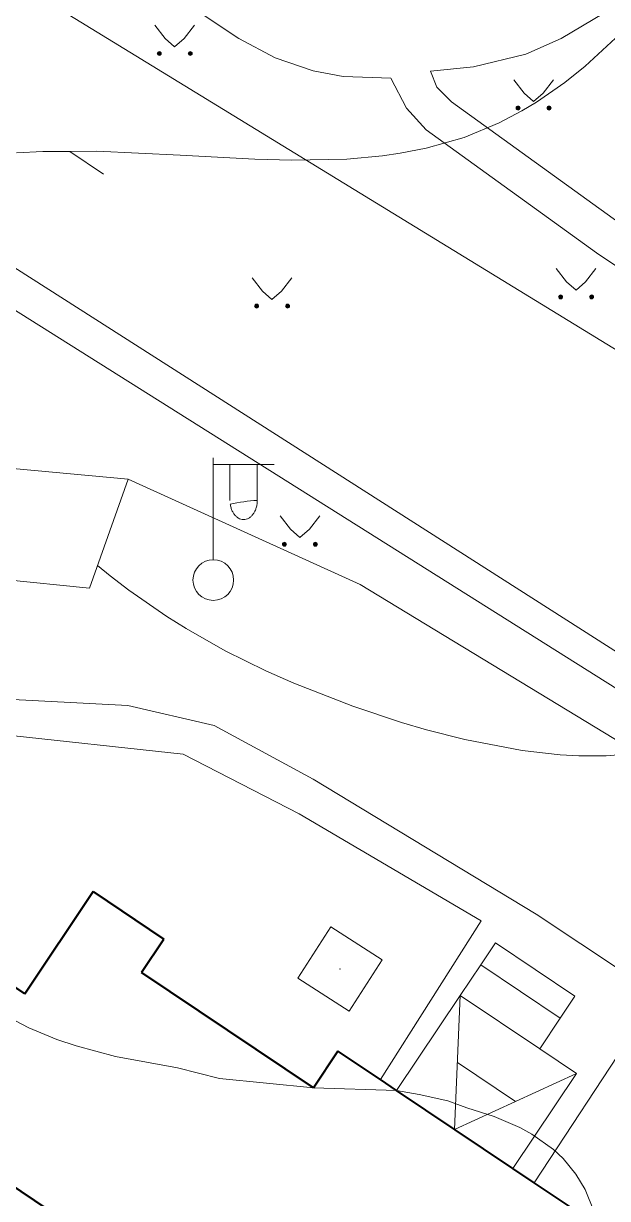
# Model space of a CAD drawing. Extents: x 1000 to 4000, y -5000 to -1000.
# Drawn here: x 1425.4 to 1454.1, y -4375.7 to -4318 of the extents above; entities that cross this region are included whole.
import ezdxf

# ---------------------------------------------------------------- set-up
doc = ezdxf.new("R2010")
doc.units = 0
doc.header["$MEASUREMENT"] = 0
for name, color, linetype in [('СЛОЙ_11', 7, 'CONTINUOUS'), ('СЛОЙ_24', 7, 'CONTINUOUS'), ('СЛОЙ_3', 7, 'CONTINUOUS'), ('СЛОЙ_37', 7, 'CONTINUOUS'), ('СЛОЙ_41', 7, 'CONTINUOUS'), ('СЛОЙ_50', 7, 'CONTINUOUS'), ('СЛОЙ_6', 7, 'CONTINUOUS'), ('СЛОЙ_7', 7, 'CONTINUOUS')]:
    doc.layers.add(name, color=color, linetype=linetype)

msp = doc.modelspace()

# ---------------------------------------------------------------- linework, layer by layer
at = {"layer": 'СЛОЙ_11', "color": 253, "linetype": 'Continuous', "lineweight": 0}
for points in [[(1493.832, -4356.172), (1466.237, -4341.141), (1414.995, -4309.781)], [(1428.674, -4345.701), (1430.576, -4340.347)], [(1430.576, -4340.347), (1441.97, -4345.536), (1461.876, -4357.601)]]:
    msp.add_lwpolyline(points, dxfattribs=at)
at = {"layer": 'СЛОЙ_24', "color": 253, "linetype": 'Continuous', "lineweight": 0}
msp.add_line((1455.44, -4367.461), (1450.534, -4374.936), dxfattribs=at)
for points in [[(1446.463, -4321.796), (1445.748, -4321.081), (1445.43, -4320.295), (1447.551, -4320.078), (1450.123, -4319.46), (1451.86, -4318.691), (1454.482, -4317.138), (1456.686, -4315.183), (1458.382, -4313.107), (1460.302, -4309.849), (1469.537, -4293.031), (1483.541, -4267.53), (1486.553, -4262.044), (1487.805, -4258.789), (1488.306, -4255.614), (1488.64, -4253.494), (1488.097, -4250.113), (1487.892, -4248.836)], [(1432.032, -4315.681), (1433.819, -4317.235), (1436.007, -4318.689), (1437.795, -4319.637), (1439.665, -4320.288), (1441.135, -4320.556), (1442.571, -4320.606), (1443.489, -4320.638), (1444.258, -4322.11), (1445.226, -4323.179)], [(1470.032, -4360.31), (1470.685, -4359.106), (1406.39, -4318.095)], [(1454.709, -4327.752), (1446.463, -4321.796)], [(1468.451, -4360.117), (1468.745, -4359.546), (1409.093, -4322.043)], [(1493.914, -4349.4), (1463.588, -4335.933), (1453.602, -4329.232), (1445.226, -4323.179)], [(1424.458, -4345.281), (1428.674, -4345.701)], [(1414.887, -4350.705), (1418.657, -4350.888), (1422.06, -4351.034), (1430.55, -4351.474), (1434.795, -4352.462), (1439.662, -4355.098), (1450.631, -4361.736), (1459.41, -4367.57)], [(1406.821, -4356.226), (1409.865, -4353.912), (1412.902, -4352.52), (1415.244, -4352.191), (1420.258, -4352.593), (1424.187, -4352.89), (1433.277, -4353.874), (1438.986, -4356.803), (1447.933, -4362.067), (1442.97, -4369.866)]]:
    msp.add_lwpolyline(points, dxfattribs=at)
at = {"layer": 'СЛОЙ_3', "color": 253, "linetype": 'Continuous', "lineweight": 0}
for p, q in [((1434.756, -4344.31), (1434.756, -4339.31)), ((1434.756, -4342.31), (1434.756, -4339.31)), ((1434.756, -4339.624), (1437.756, -4339.624)), ((1435.577, -4341.392), (1435.577, -4339.624)), ((1436.919, -4341.392), (1436.919, -4339.624)), ((1438.914, -4364.882), (1440.53, -4362.355)), ((1440.53, -4362.355), (1443.057, -4363.971)), ((1441.441, -4366.499), (1443.057, -4363.971)), ((1441.441, -4366.499), (1438.914, -4364.882))]:
    msp.add_line(p, q, dxfattribs=at)
msp.add_lwpolyline([(1436.919, -4341.392, -0.035191), (1436.906, -4341.576, -0.036545), (1436.868, -4341.753, -0.03934), (1436.806, -4341.916, -0.0437), (1436.723, -4342.059, -0.049642), (1436.621, -4342.176, -0.056748), (1436.505, -4342.263, -0.0637), (1436.379, -4342.317, -0.068204), (1436.248, -4342.335, -0.068204), (1436.117, -4342.317, -0.0637), (1435.991, -4342.263, -0.056748), (1435.875, -4342.176, -0.049642), (1435.773, -4342.059, -0.0437), (1435.69, -4341.916, -0.03934), (1435.628, -4341.753, -0.036545), (1435.59, -4341.576, -0.035191)], format="xyb", close=True, dxfattribs=at)
msp.add_circle((1434.756, -4345.31), 1, dxfattribs=at)
msp.add_point((1440.985, -4364.427), dxfattribs=at)
at = {"layer": 'СЛОЙ_37', "color": 253, "linetype": 'Continuous', "lineweight": 0}
msp.add_lwpolyline([(1413.124, -4338.631), (1421.167, -4339.477), (1430.576, -4340.347)], dxfattribs=at)
at = {"layer": 'СЛОЙ_41', "color": 253, "linetype": 'Continuous', "lineweight": 0}
for p, q in [((1431.884, -4318.038), (1432.394, -4318.688)), ((1433.834, -4318.038), (1433.324, -4318.688)), ((1432.394, -4318.688), (1432.854, -4319.098)), ((1433.324, -4318.688), (1432.854, -4319.098)), ((1449.53, -4320.72), (1450.04, -4321.37)), ((1451.48, -4320.72), (1450.97, -4321.37)), ((1450.04, -4321.37), (1450.5, -4321.78)), ((1450.97, -4321.37), (1450.5, -4321.78)), ((1436.671, -4330.459), (1437.181, -4331.109)), ((1438.621, -4330.459), (1438.111, -4331.109)), ((1451.621, -4329.999), (1452.131, -4330.649)), ((1453.571, -4329.999), (1453.061, -4330.649)), ((1452.131, -4330.649), (1452.591, -4331.059)), ((1453.061, -4330.649), (1452.591, -4331.059)), ((1437.181, -4331.109), (1437.641, -4331.519)), ((1438.111, -4331.109), (1437.641, -4331.519)), ((1438.04, -4342.158), (1438.55, -4342.808)), ((1439.99, -4342.158), (1439.48, -4342.808)), ((1438.55, -4342.808), (1439.01, -4343.218)), ((1439.48, -4342.808), (1439.01, -4343.218))]:
    msp.add_line(p, q, dxfattribs=at)
for centre in [(1432.098, -4319.428), (1433.619, -4319.428), (1449.744, -4322.108), (1451.265, -4322.108), (1451.835, -4331.389), (1453.356, -4331.389), (1436.885, -4331.847), (1438.406, -4331.847), (1438.254, -4343.548), (1439.775, -4343.548)]:
    msp.add_circle(centre, 0.0976, dxfattribs=at)
for points in [[(1432.002, -4319.447), (1432, -4319.428), (1432.002, -4319.408)], [(1432.008, -4319.465), (1432.002, -4319.408), (1432.008, -4319.39)], [(1432.002, -4319.447), (1432.002, -4319.408), (1432.008, -4319.465)], [(1432.017, -4319.482), (1432.008, -4319.39), (1432.017, -4319.373)], [(1432.008, -4319.465), (1432.008, -4319.39), (1432.017, -4319.482)], [(1432.029, -4319.497), (1432.017, -4319.373), (1432.029, -4319.359)], [(1432.017, -4319.482), (1432.017, -4319.373), (1432.029, -4319.497)], [(1432.044, -4319.509), (1432.029, -4319.359), (1432.044, -4319.346)], [(1432.029, -4319.497), (1432.029, -4319.359), (1432.044, -4319.509)], [(1432.061, -4319.518), (1432.044, -4319.346), (1432.061, -4319.337)], [(1432.044, -4319.509), (1432.044, -4319.346), (1432.061, -4319.518)], [(1432.079, -4319.523), (1432.061, -4319.337), (1432.079, -4319.332)], [(1432.061, -4319.518), (1432.061, -4319.337), (1432.079, -4319.523)], [(1432.098, -4319.525), (1432.079, -4319.332), (1432.098, -4319.33)], [(1432.079, -4319.523), (1432.079, -4319.332), (1432.098, -4319.525)], [(1433.523, -4319.447), (1433.521, -4319.428), (1433.523, -4319.408)], [(1433.529, -4319.465), (1433.523, -4319.408), (1433.529, -4319.39)], [(1433.523, -4319.447), (1433.523, -4319.408), (1433.529, -4319.465)], [(1433.538, -4319.482), (1433.529, -4319.39), (1433.538, -4319.373)], [(1433.529, -4319.465), (1433.529, -4319.39), (1433.538, -4319.482)], [(1433.55, -4319.497), (1433.538, -4319.373), (1433.55, -4319.359)], [(1433.538, -4319.482), (1433.538, -4319.373), (1433.55, -4319.497)], [(1433.565, -4319.509), (1433.55, -4319.359), (1433.565, -4319.346)], [(1433.55, -4319.497), (1433.55, -4319.359), (1433.565, -4319.509)], [(1433.582, -4319.518), (1433.565, -4319.346), (1433.582, -4319.337)], [(1433.565, -4319.509), (1433.565, -4319.346), (1433.582, -4319.518)], [(1433.6, -4319.523), (1433.582, -4319.337), (1433.6, -4319.332)], [(1433.582, -4319.518), (1433.582, -4319.337), (1433.6, -4319.523)], [(1433.619, -4319.525), (1433.6, -4319.332), (1433.619, -4319.33)], [(1433.6, -4319.523), (1433.6, -4319.332), (1433.619, -4319.525)], [(1449.648, -4322.127), (1449.646, -4322.108), (1449.648, -4322.089)], [(1449.653, -4322.145), (1449.648, -4322.089), (1449.653, -4322.071)], [(1449.648, -4322.127), (1449.648, -4322.089), (1449.653, -4322.145)], [(1449.662, -4322.162), (1449.653, -4322.071), (1449.662, -4322.054)], [(1449.653, -4322.145), (1449.653, -4322.071), (1449.662, -4322.162)], [(1449.675, -4322.177), (1449.662, -4322.054), (1449.675, -4322.039)], [(1449.662, -4322.162), (1449.662, -4322.054), (1449.675, -4322.177)], [(1449.689, -4322.189), (1449.675, -4322.039), (1449.689, -4322.027)], [(1449.675, -4322.177), (1449.675, -4322.039), (1449.689, -4322.189)], [(1449.706, -4322.198), (1449.689, -4322.027), (1449.706, -4322.018)], [(1449.689, -4322.189), (1449.689, -4322.027), (1449.706, -4322.198)], [(1449.725, -4322.204), (1449.706, -4322.018), (1449.725, -4322.012)], [(1449.706, -4322.198), (1449.706, -4322.018), (1449.725, -4322.204)], [(1449.744, -4322.206), (1449.725, -4322.012), (1449.744, -4322.01)], [(1449.725, -4322.204), (1449.725, -4322.012), (1449.744, -4322.206)], [(1451.169, -4322.127), (1451.167, -4322.108), (1451.169, -4322.089)], [(1451.174, -4322.145), (1451.169, -4322.089), (1451.174, -4322.071)], [(1451.169, -4322.127), (1451.169, -4322.089), (1451.174, -4322.145)], [(1451.183, -4322.162), (1451.174, -4322.071), (1451.183, -4322.054)], [(1451.174, -4322.145), (1451.174, -4322.071), (1451.183, -4322.162)], [(1451.196, -4322.177), (1451.183, -4322.054), (1451.196, -4322.039)], [(1451.183, -4322.162), (1451.183, -4322.054), (1451.196, -4322.177)], [(1451.21, -4322.189), (1451.196, -4322.039), (1451.21, -4322.027)], [(1451.196, -4322.177), (1451.196, -4322.039), (1451.21, -4322.189)], [(1451.227, -4322.198), (1451.21, -4322.027), (1451.227, -4322.018)], [(1451.21, -4322.189), (1451.21, -4322.027), (1451.227, -4322.198)], [(1451.246, -4322.204), (1451.227, -4322.018), (1451.246, -4322.012)], [(1451.227, -4322.198), (1451.227, -4322.018), (1451.246, -4322.204)], [(1451.265, -4322.206), (1451.246, -4322.012), (1451.265, -4322.01)], [(1451.246, -4322.204), (1451.246, -4322.012), (1451.265, -4322.206)], [(1451.739, -4331.408), (1451.737, -4331.389), (1451.739, -4331.369)], [(1451.745, -4331.426), (1451.739, -4331.369), (1451.745, -4331.351)], [(1451.739, -4331.408), (1451.739, -4331.369), (1451.745, -4331.426)], [(1451.754, -4331.443), (1451.745, -4331.351), (1451.754, -4331.334)], [(1451.745, -4331.426), (1451.745, -4331.351), (1451.754, -4331.443)], [(1451.766, -4331.458), (1451.754, -4331.334), (1451.766, -4331.32)], [(1451.754, -4331.443), (1451.754, -4331.334), (1451.766, -4331.458)], [(1451.781, -4331.47), (1451.766, -4331.32), (1451.781, -4331.307)], [(1451.766, -4331.458), (1451.766, -4331.32), (1451.781, -4331.47)], [(1451.798, -4331.479), (1451.781, -4331.307), (1451.798, -4331.298)], [(1451.781, -4331.47), (1451.781, -4331.307), (1451.798, -4331.479)], [(1451.816, -4331.484), (1451.798, -4331.298), (1451.816, -4331.293)], [(1451.798, -4331.479), (1451.798, -4331.298), (1451.816, -4331.484)], [(1451.835, -4331.486), (1451.816, -4331.293), (1451.835, -4331.291)], [(1451.816, -4331.484), (1451.816, -4331.293), (1451.835, -4331.486)], [(1453.26, -4331.408), (1453.258, -4331.389), (1453.26, -4331.369)], [(1453.266, -4331.426), (1453.26, -4331.369), (1453.266, -4331.351)], [(1453.26, -4331.408), (1453.26, -4331.369), (1453.266, -4331.426)], [(1453.275, -4331.443), (1453.266, -4331.351), (1453.275, -4331.334)], [(1453.266, -4331.426), (1453.266, -4331.351), (1453.275, -4331.443)], [(1453.287, -4331.458), (1453.275, -4331.334), (1453.287, -4331.32)], [(1453.275, -4331.443), (1453.275, -4331.334), (1453.287, -4331.458)], [(1453.302, -4331.47), (1453.287, -4331.32), (1453.302, -4331.307)], [(1453.287, -4331.458), (1453.287, -4331.32), (1453.302, -4331.47)], [(1453.319, -4331.479), (1453.302, -4331.307), (1453.319, -4331.298)], [(1453.302, -4331.47), (1453.302, -4331.307), (1453.319, -4331.479)], [(1453.337, -4331.484), (1453.319, -4331.298), (1453.337, -4331.293)], [(1453.319, -4331.479), (1453.319, -4331.298), (1453.337, -4331.484)], [(1453.356, -4331.486), (1453.337, -4331.293), (1453.356, -4331.291)], [(1453.337, -4331.484), (1453.337, -4331.293), (1453.356, -4331.486)], [(1436.789, -4331.866), (1436.787, -4331.847), (1436.789, -4331.828)], [(1436.794, -4331.884), (1436.789, -4331.828), (1436.794, -4331.81)], [(1436.789, -4331.866), (1436.789, -4331.828), (1436.794, -4331.884)], [(1436.803, -4331.901), (1436.794, -4331.81), (1436.803, -4331.793)], [(1436.794, -4331.884), (1436.794, -4331.81), (1436.803, -4331.901)], [(1436.816, -4331.916), (1436.803, -4331.793), (1436.816, -4331.778)], [(1436.803, -4331.901), (1436.803, -4331.793), (1436.816, -4331.916)], [(1436.83, -4331.928), (1436.816, -4331.778), (1436.83, -4331.766)], [(1436.816, -4331.916), (1436.816, -4331.778), (1436.83, -4331.928)], [(1436.847, -4331.937), (1436.83, -4331.766), (1436.847, -4331.757)], [(1436.83, -4331.928), (1436.83, -4331.766), (1436.847, -4331.937)], [(1436.866, -4331.943), (1436.847, -4331.757), (1436.866, -4331.751)], [(1436.847, -4331.937), (1436.847, -4331.757), (1436.866, -4331.943)], [(1436.885, -4331.945), (1436.866, -4331.751), (1436.885, -4331.749)], [(1436.866, -4331.943), (1436.866, -4331.751), (1436.885, -4331.945)], [(1438.31, -4331.866), (1438.308, -4331.847), (1438.31, -4331.828)], [(1438.315, -4331.884), (1438.31, -4331.828), (1438.315, -4331.81)], [(1438.31, -4331.866), (1438.31, -4331.828), (1438.315, -4331.884)], [(1438.324, -4331.901), (1438.315, -4331.81), (1438.324, -4331.793)], [(1438.315, -4331.884), (1438.315, -4331.81), (1438.324, -4331.901)], [(1438.337, -4331.916), (1438.324, -4331.793), (1438.337, -4331.778)], [(1438.324, -4331.901), (1438.324, -4331.793), (1438.337, -4331.916)], [(1438.351, -4331.928), (1438.337, -4331.778), (1438.351, -4331.766)], [(1438.337, -4331.916), (1438.337, -4331.778), (1438.351, -4331.928)], [(1438.368, -4331.937), (1438.351, -4331.766), (1438.368, -4331.757)], [(1438.351, -4331.928), (1438.351, -4331.766), (1438.368, -4331.937)], [(1438.387, -4331.943), (1438.368, -4331.757), (1438.387, -4331.751)], [(1438.368, -4331.937), (1438.368, -4331.757), (1438.387, -4331.943)], [(1438.406, -4331.945), (1438.387, -4331.751), (1438.406, -4331.749)], [(1438.387, -4331.943), (1438.387, -4331.751), (1438.406, -4331.945)], [(1438.158, -4343.567), (1438.156, -4343.548), (1438.158, -4343.528)], [(1438.164, -4343.585), (1438.158, -4343.528), (1438.164, -4343.51)], [(1438.158, -4343.567), (1438.158, -4343.528), (1438.164, -4343.585)], [(1438.173, -4343.602), (1438.164, -4343.51), (1438.173, -4343.493)], [(1438.164, -4343.585), (1438.164, -4343.51), (1438.173, -4343.602)], [(1438.185, -4343.617), (1438.173, -4343.493), (1438.185, -4343.479)], [(1438.173, -4343.602), (1438.173, -4343.493), (1438.185, -4343.617)], [(1438.2, -4343.629), (1438.185, -4343.479), (1438.2, -4343.466)], [(1438.185, -4343.617), (1438.185, -4343.479), (1438.2, -4343.629)], [(1438.217, -4343.638), (1438.2, -4343.466), (1438.217, -4343.457)], [(1438.2, -4343.629), (1438.2, -4343.466), (1438.217, -4343.638)], [(1438.235, -4343.643), (1438.217, -4343.457), (1438.235, -4343.452)], [(1438.217, -4343.638), (1438.217, -4343.457), (1438.235, -4343.643)], [(1438.254, -4343.645), (1438.235, -4343.452), (1438.254, -4343.45)], [(1438.235, -4343.643), (1438.235, -4343.452), (1438.254, -4343.645)], [(1439.679, -4343.567), (1439.677, -4343.548), (1439.679, -4343.528)], [(1439.685, -4343.585), (1439.679, -4343.528), (1439.685, -4343.51)], [(1439.679, -4343.567), (1439.679, -4343.528), (1439.685, -4343.585)], [(1439.694, -4343.602), (1439.685, -4343.51), (1439.694, -4343.493)], [(1439.685, -4343.585), (1439.685, -4343.51), (1439.694, -4343.602)], [(1439.706, -4343.617), (1439.694, -4343.493), (1439.706, -4343.479)], [(1439.694, -4343.602), (1439.694, -4343.493), (1439.706, -4343.617)], [(1439.721, -4343.629), (1439.706, -4343.479), (1439.721, -4343.466)], [(1439.706, -4343.617), (1439.706, -4343.479), (1439.721, -4343.629)], [(1439.738, -4343.638), (1439.721, -4343.466), (1439.738, -4343.457)], [(1439.721, -4343.629), (1439.721, -4343.466), (1439.738, -4343.638)], [(1439.756, -4343.643), (1439.738, -4343.457), (1439.756, -4343.452)], [(1439.738, -4343.638), (1439.738, -4343.457), (1439.756, -4343.643)], [(1439.775, -4343.645), (1439.756, -4343.452), (1439.775, -4343.45)], [(1439.756, -4343.643), (1439.756, -4343.452), (1439.775, -4343.645)]]:
    msp.add_solid(points, dxfattribs=at)
at = {"layer": 'СЛОЙ_41', "color": 253, "linetype": 'Continuous', "lineweight": 0, "extrusion": (0, 0, -1)}
for points in [[(-1432.098, -4319.525), (-1432.098, -4319.33), (-1432.117, -4319.523)], [(-1432.117, -4319.523), (-1432.098, -4319.33), (-1432.117, -4319.332)], [(-1432.117, -4319.523), (-1432.117, -4319.332), (-1432.135, -4319.518)], [(-1432.135, -4319.518), (-1432.117, -4319.332), (-1432.135, -4319.337)], [(-1432.135, -4319.518), (-1432.135, -4319.337), (-1432.152, -4319.509)], [(-1432.152, -4319.509), (-1432.135, -4319.337), (-1432.152, -4319.346)], [(-1432.152, -4319.509), (-1432.152, -4319.346), (-1432.167, -4319.497)], [(-1432.167, -4319.497), (-1432.152, -4319.346), (-1432.167, -4319.359)], [(-1432.167, -4319.497), (-1432.167, -4319.359), (-1432.179, -4319.482)], [(-1432.179, -4319.482), (-1432.167, -4319.359), (-1432.179, -4319.373)], [(-1432.179, -4319.482), (-1432.179, -4319.373), (-1432.188, -4319.465)], [(-1432.188, -4319.465), (-1432.179, -4319.373), (-1432.188, -4319.39)], [(-1432.188, -4319.465), (-1432.188, -4319.39), (-1432.194, -4319.447)], [(-1432.194, -4319.447), (-1432.188, -4319.39), (-1432.194, -4319.408)], [(-1432.194, -4319.447), (-1432.194, -4319.408), (-1432.196, -4319.428)], [(-1433.619, -4319.525), (-1433.619, -4319.33), (-1433.638, -4319.523)], [(-1433.638, -4319.523), (-1433.619, -4319.33), (-1433.638, -4319.332)], [(-1433.638, -4319.523), (-1433.638, -4319.332), (-1433.656, -4319.518)], [(-1433.656, -4319.518), (-1433.638, -4319.332), (-1433.656, -4319.337)], [(-1433.656, -4319.518), (-1433.656, -4319.337), (-1433.673, -4319.509)], [(-1433.673, -4319.509), (-1433.656, -4319.337), (-1433.673, -4319.346)], [(-1433.673, -4319.509), (-1433.673, -4319.346), (-1433.688, -4319.497)], [(-1433.688, -4319.497), (-1433.673, -4319.346), (-1433.688, -4319.359)], [(-1433.688, -4319.497), (-1433.688, -4319.359), (-1433.7, -4319.482)], [(-1433.7, -4319.482), (-1433.688, -4319.359), (-1433.7, -4319.373)], [(-1433.7, -4319.482), (-1433.7, -4319.373), (-1433.709, -4319.465)], [(-1433.709, -4319.465), (-1433.7, -4319.373), (-1433.709, -4319.39)], [(-1433.709, -4319.465), (-1433.709, -4319.39), (-1433.715, -4319.447)], [(-1433.715, -4319.447), (-1433.709, -4319.39), (-1433.715, -4319.408)], [(-1433.715, -4319.447), (-1433.715, -4319.408), (-1433.717, -4319.428)], [(-1449.744, -4322.206), (-1449.744, -4322.01), (-1449.763, -4322.204)], [(-1449.763, -4322.204), (-1449.744, -4322.01), (-1449.763, -4322.012)], [(-1449.763, -4322.204), (-1449.763, -4322.012), (-1449.781, -4322.198)], [(-1449.781, -4322.198), (-1449.763, -4322.012), (-1449.781, -4322.018)], [(-1449.781, -4322.198), (-1449.781, -4322.018), (-1449.798, -4322.189)], [(-1449.798, -4322.189), (-1449.781, -4322.018), (-1449.798, -4322.027)], [(-1449.798, -4322.189), (-1449.798, -4322.027), (-1449.813, -4322.177)], [(-1449.813, -4322.177), (-1449.798, -4322.027), (-1449.813, -4322.039)], [(-1449.813, -4322.177), (-1449.813, -4322.039), (-1449.825, -4322.162)], [(-1449.825, -4322.162), (-1449.813, -4322.039), (-1449.825, -4322.054)], [(-1449.825, -4322.162), (-1449.825, -4322.054), (-1449.834, -4322.145)], [(-1449.834, -4322.145), (-1449.825, -4322.054), (-1449.834, -4322.071)], [(-1449.834, -4322.145), (-1449.834, -4322.071), (-1449.839, -4322.127)], [(-1449.839, -4322.127), (-1449.834, -4322.071), (-1449.839, -4322.089)], [(-1449.839, -4322.127), (-1449.839, -4322.089), (-1449.841, -4322.108)], [(-1451.265, -4322.206), (-1451.265, -4322.01), (-1451.284, -4322.204)], [(-1451.284, -4322.204), (-1451.265, -4322.01), (-1451.284, -4322.012)], [(-1451.284, -4322.204), (-1451.284, -4322.012), (-1451.302, -4322.198)], [(-1451.302, -4322.198), (-1451.284, -4322.012), (-1451.302, -4322.018)], [(-1451.302, -4322.198), (-1451.302, -4322.018), (-1451.319, -4322.189)], [(-1451.319, -4322.189), (-1451.302, -4322.018), (-1451.319, -4322.027)], [(-1451.319, -4322.189), (-1451.319, -4322.027), (-1451.334, -4322.177)], [(-1451.334, -4322.177), (-1451.319, -4322.027), (-1451.334, -4322.039)], [(-1451.334, -4322.177), (-1451.334, -4322.039), (-1451.346, -4322.162)], [(-1451.346, -4322.162), (-1451.334, -4322.039), (-1451.346, -4322.054)], [(-1451.346, -4322.162), (-1451.346, -4322.054), (-1451.355, -4322.145)], [(-1451.355, -4322.145), (-1451.346, -4322.054), (-1451.355, -4322.071)], [(-1451.355, -4322.145), (-1451.355, -4322.071), (-1451.36, -4322.127)], [(-1451.36, -4322.127), (-1451.355, -4322.071), (-1451.36, -4322.089)], [(-1451.36, -4322.127), (-1451.36, -4322.089), (-1451.362, -4322.108)], [(-1451.835, -4331.486), (-1451.835, -4331.291), (-1451.854, -4331.484)], [(-1451.854, -4331.484), (-1451.835, -4331.291), (-1451.854, -4331.293)], [(-1451.854, -4331.484), (-1451.854, -4331.293), (-1451.872, -4331.479)], [(-1451.872, -4331.479), (-1451.854, -4331.293), (-1451.872, -4331.298)], [(-1451.872, -4331.479), (-1451.872, -4331.298), (-1451.889, -4331.47)], [(-1451.889, -4331.47), (-1451.872, -4331.298), (-1451.889, -4331.307)], [(-1451.889, -4331.47), (-1451.889, -4331.307), (-1451.904, -4331.458)], [(-1451.904, -4331.458), (-1451.889, -4331.307), (-1451.904, -4331.32)], [(-1451.904, -4331.458), (-1451.904, -4331.32), (-1451.916, -4331.443)], [(-1451.916, -4331.443), (-1451.904, -4331.32), (-1451.916, -4331.334)], [(-1451.916, -4331.443), (-1451.916, -4331.334), (-1451.925, -4331.426)], [(-1451.925, -4331.426), (-1451.916, -4331.334), (-1451.925, -4331.351)], [(-1451.925, -4331.426), (-1451.925, -4331.351), (-1451.931, -4331.408)], [(-1451.931, -4331.408), (-1451.925, -4331.351), (-1451.931, -4331.369)], [(-1451.931, -4331.408), (-1451.931, -4331.369), (-1451.933, -4331.389)], [(-1453.356, -4331.486), (-1453.356, -4331.291), (-1453.375, -4331.484)], [(-1453.375, -4331.484), (-1453.356, -4331.291), (-1453.375, -4331.293)], [(-1453.375, -4331.484), (-1453.375, -4331.293), (-1453.393, -4331.479)], [(-1453.393, -4331.479), (-1453.375, -4331.293), (-1453.393, -4331.298)], [(-1453.393, -4331.479), (-1453.393, -4331.298), (-1453.41, -4331.47)], [(-1453.41, -4331.47), (-1453.393, -4331.298), (-1453.41, -4331.307)], [(-1453.41, -4331.47), (-1453.41, -4331.307), (-1453.425, -4331.458)], [(-1453.425, -4331.458), (-1453.41, -4331.307), (-1453.425, -4331.32)], [(-1453.425, -4331.458), (-1453.425, -4331.32), (-1453.437, -4331.443)], [(-1453.437, -4331.443), (-1453.425, -4331.32), (-1453.437, -4331.334)], [(-1453.437, -4331.443), (-1453.437, -4331.334), (-1453.446, -4331.426)], [(-1453.446, -4331.426), (-1453.437, -4331.334), (-1453.446, -4331.351)], [(-1453.446, -4331.426), (-1453.446, -4331.351), (-1453.452, -4331.408)], [(-1453.452, -4331.408), (-1453.446, -4331.351), (-1453.452, -4331.369)], [(-1453.452, -4331.408), (-1453.452, -4331.369), (-1453.454, -4331.389)], [(-1436.885, -4331.945), (-1436.885, -4331.749), (-1436.904, -4331.943)], [(-1436.904, -4331.943), (-1436.885, -4331.749), (-1436.904, -4331.751)], [(-1436.904, -4331.943), (-1436.904, -4331.751), (-1436.922, -4331.937)], [(-1436.922, -4331.937), (-1436.904, -4331.751), (-1436.922, -4331.757)], [(-1436.922, -4331.937), (-1436.922, -4331.757), (-1436.939, -4331.928)], [(-1436.939, -4331.928), (-1436.922, -4331.757), (-1436.939, -4331.766)], [(-1436.939, -4331.928), (-1436.939, -4331.766), (-1436.954, -4331.916)], [(-1436.954, -4331.916), (-1436.939, -4331.766), (-1436.954, -4331.778)], [(-1436.954, -4331.916), (-1436.954, -4331.778), (-1436.966, -4331.901)], [(-1436.966, -4331.901), (-1436.954, -4331.778), (-1436.966, -4331.793)], [(-1436.966, -4331.901), (-1436.966, -4331.793), (-1436.975, -4331.884)], [(-1436.975, -4331.884), (-1436.966, -4331.793), (-1436.975, -4331.81)], [(-1436.975, -4331.884), (-1436.975, -4331.81), (-1436.98, -4331.866)], [(-1436.98, -4331.866), (-1436.975, -4331.81), (-1436.98, -4331.828)], [(-1436.98, -4331.866), (-1436.98, -4331.828), (-1436.982, -4331.847)], [(-1438.406, -4331.945), (-1438.406, -4331.749), (-1438.425, -4331.943)], [(-1438.425, -4331.943), (-1438.406, -4331.749), (-1438.425, -4331.751)], [(-1438.425, -4331.943), (-1438.425, -4331.751), (-1438.443, -4331.937)], [(-1438.443, -4331.937), (-1438.425, -4331.751), (-1438.443, -4331.757)], [(-1438.443, -4331.937), (-1438.443, -4331.757), (-1438.46, -4331.928)], [(-1438.46, -4331.928), (-1438.443, -4331.757), (-1438.46, -4331.766)], [(-1438.46, -4331.928), (-1438.46, -4331.766), (-1438.475, -4331.916)], [(-1438.475, -4331.916), (-1438.46, -4331.766), (-1438.475, -4331.778)], [(-1438.475, -4331.916), (-1438.475, -4331.778), (-1438.487, -4331.901)], [(-1438.487, -4331.901), (-1438.475, -4331.778), (-1438.487, -4331.793)], [(-1438.487, -4331.901), (-1438.487, -4331.793), (-1438.496, -4331.884)], [(-1438.496, -4331.884), (-1438.487, -4331.793), (-1438.496, -4331.81)], [(-1438.496, -4331.884), (-1438.496, -4331.81), (-1438.501, -4331.866)], [(-1438.501, -4331.866), (-1438.496, -4331.81), (-1438.501, -4331.828)], [(-1438.501, -4331.866), (-1438.501, -4331.828), (-1438.503, -4331.847)], [(-1438.254, -4343.645), (-1438.254, -4343.45), (-1438.273, -4343.643)], [(-1438.273, -4343.643), (-1438.254, -4343.45), (-1438.273, -4343.452)], [(-1438.273, -4343.643), (-1438.273, -4343.452), (-1438.291, -4343.638)], [(-1438.291, -4343.638), (-1438.273, -4343.452), (-1438.291, -4343.457)], [(-1438.291, -4343.638), (-1438.291, -4343.457), (-1438.308, -4343.629)], [(-1438.308, -4343.629), (-1438.291, -4343.457), (-1438.308, -4343.466)], [(-1438.308, -4343.629), (-1438.308, -4343.466), (-1438.323, -4343.617)], [(-1438.323, -4343.617), (-1438.308, -4343.466), (-1438.323, -4343.479)], [(-1438.323, -4343.617), (-1438.323, -4343.479), (-1438.335, -4343.602)], [(-1438.335, -4343.602), (-1438.323, -4343.479), (-1438.335, -4343.493)], [(-1438.335, -4343.602), (-1438.335, -4343.493), (-1438.344, -4343.585)], [(-1438.344, -4343.585), (-1438.335, -4343.493), (-1438.344, -4343.51)], [(-1438.344, -4343.585), (-1438.344, -4343.51), (-1438.35, -4343.567)], [(-1438.35, -4343.567), (-1438.344, -4343.51), (-1438.35, -4343.528)], [(-1438.35, -4343.567), (-1438.35, -4343.528), (-1438.352, -4343.548)], [(-1439.775, -4343.645), (-1439.775, -4343.45), (-1439.794, -4343.643)], [(-1439.794, -4343.643), (-1439.775, -4343.45), (-1439.794, -4343.452)], [(-1439.794, -4343.643), (-1439.794, -4343.452), (-1439.812, -4343.638)], [(-1439.812, -4343.638), (-1439.794, -4343.452), (-1439.812, -4343.457)], [(-1439.812, -4343.638), (-1439.812, -4343.457), (-1439.829, -4343.629)], [(-1439.829, -4343.629), (-1439.812, -4343.457), (-1439.829, -4343.466)], [(-1439.829, -4343.629), (-1439.829, -4343.466), (-1439.844, -4343.617)], [(-1439.844, -4343.617), (-1439.829, -4343.466), (-1439.844, -4343.479)], [(-1439.844, -4343.617), (-1439.844, -4343.479), (-1439.856, -4343.602)], [(-1439.856, -4343.602), (-1439.844, -4343.479), (-1439.856, -4343.493)], [(-1439.856, -4343.602), (-1439.856, -4343.493), (-1439.865, -4343.585)], [(-1439.865, -4343.585), (-1439.856, -4343.493), (-1439.865, -4343.51)], [(-1439.865, -4343.585), (-1439.865, -4343.51), (-1439.871, -4343.567)], [(-1439.871, -4343.567), (-1439.865, -4343.51), (-1439.871, -4343.528)], [(-1439.871, -4343.567), (-1439.871, -4343.528), (-1439.873, -4343.548)]]:
    msp.add_solid(points, dxfattribs=at)
at = {"layer": 'СЛОЙ_50', "color": 253, "linetype": 'Continuous', "lineweight": 0}
for points in [[(1425.077, -4324.312), (1426.375, -4324.24), (1427.704, -4324.238), (1429.033, -4324.236), (1433.123, -4324.433), (1436.793, -4324.63), (1438.618, -4324.676), (1441.317, -4324.616), (1443.079, -4324.457), (1443.945, -4324.333), (1445.223, -4324.084), (1447.085, -4323.549), (1448.811, -4322.831), (1449.921, -4322.246), (1450.642, -4321.813), (1452.039, -4320.852), (1453.047, -4320.053), (1454.955, -4318.283), (1456.716, -4316.321)], [(1427.704, -4324.238), (1429.36, -4325.359)], [(1429.065, -4344.6), (1429.687, -4345.107), (1430.609, -4345.806), (1432.473, -4347.094), (1433.418, -4347.687), (1435.347, -4348.784), (1437.343, -4349.775), (1438.72, -4350.385), (1441.61, -4351.507), (1444.01, -4352.305), (1445.244, -4352.667), (1447.121, -4353.147), (1449.948, -4353.685), (1451.81, -4353.893), (1452.726, -4353.944), (1454.074, -4353.948), (1455.809, -4353.805)], [(1453.486, -4376.366), (1453.034, -4375.261), (1452.581, -4374.507), (1451.957, -4373.749), (1451.483, -4373.304), (1450.416, -4372.542), (1449.829, -4372.22), (1448.572, -4371.679), (1447.225, -4371.254), (1446.285, -4370.906), (1444.879, -4370.599), (1443.764, -4370.398), (1439.677, -4370.273), (1435.062, -4369.806), (1432.988, -4369.291), (1429.951, -4368.733), (1428.009, -4368.208), (1427.067, -4367.887), (1425.692, -4367.321), (1424.367, -4366.639)]]:
    msp.add_lwpolyline(points, dxfattribs=at)
at = {"layer": 'СЛОЙ_6', "color": 253, "linetype": 'Continuous', "lineweight": 50}
for p, q in [((1425.483, -4365.646), (1428.849, -4360.625)), ((1432.323, -4362.955), (1428.849, -4360.625)), ((1425.483, -4365.646), (1419.496, -4361.631)), ((1431.219, -4364.602), (1432.323, -4362.955)), ((1439.677, -4370.273), (1431.219, -4364.602)), ((1439.677, -4370.273), (1440.886, -4368.469)), ((1447.459, -4390.219), (1421.45, -4372.778))]:
    msp.add_line(p, q, dxfattribs=at)
at = {"layer": 'СЛОЙ_6', "color": 253, "linetype": 'Continuous', "lineweight": 40}
for points in [[(1442.97, -4369.866), (1440.886, -4368.469)], [(1443.764, -4370.398), (1442.97, -4369.866)], [(1449.485, -4374.233), (1443.764, -4370.398)], [(1450.534, -4374.936), (1449.485, -4374.233)], [(1452.351, -4376.154), (1450.534, -4374.936)]]:
    msp.add_lwpolyline(points, dxfattribs=at)
at = {"layer": 'СЛОЙ_7', "color": 253, "linetype": 'Continuous', "lineweight": 0}
for p, q in [((1448.627, -4363.144), (1447.903, -4364.224)), ((1452.538, -4365.765), (1448.627, -4363.144)), ((1447.903, -4364.224), (1446.896, -4365.726)), ((1451.814, -4366.845), (1447.903, -4364.224)), ((1443.764, -4370.398), (1446.896, -4365.726)), ((1446.896, -4365.726), (1446.619, -4372.311)), ((1450.807, -4368.348), (1446.896, -4365.726)), ((1451.814, -4366.845), (1452.538, -4365.765)), ((1450.807, -4368.348), (1451.814, -4366.845)), ((1452.617, -4369.561), (1450.807, -4368.348)), ((1446.757, -4369.019), (1449.618, -4370.936)), ((1449.485, -4374.233), (1452.617, -4369.561)), ((1449.618, -4370.936), (1452.617, -4369.561)), ((1446.619, -4372.311), (1449.618, -4370.936))]:
    msp.add_line(p, q, dxfattribs=at)

doc.saveas('drawing.dxf')
